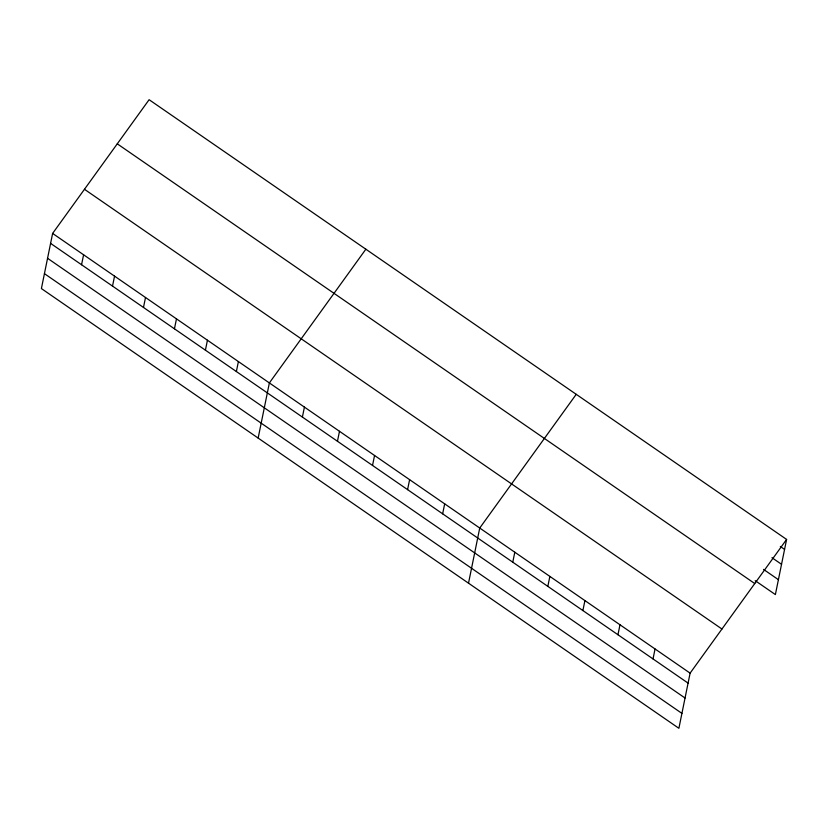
<?xml version="1.0" encoding="UTF-8"?>
<svg xmlns="http://www.w3.org/2000/svg" width="828" height="828" viewBox="0 0 828 828"><rect width="100%" height="100%" fill="white"/><g stroke="black" fill="none" stroke-linecap="round" stroke-linejoin="round"><path stroke-width="1.24" d="M52.619 233.424L41.4 288.568L678.888 728.298L690.107 673.143L786.6 539.432L149.112 99.702L52.619 233.424L690.107 673.143M81.558 264.743L83.587 254.776M112.525 286.105L114.543 276.138M143.482 307.457L145.511 297.49M174.449 328.819L176.478 318.852M205.416 350.172L207.435 340.215M236.373 371.534L238.402 361.567M258.15 438.074L269.369 382.929L365.862 249.207M302.396 417.074L304.425 407.107M337.462 441.262L339.49 431.295M372.528 465.45L374.556 455.483M407.583 489.638L409.612 479.671M442.649 513.815L444.677 503.848M468.513 583.191L479.733 528.036L576.226 394.325M512.77 562.191L514.799 552.224M547.836 586.369L549.864 576.412M582.891 610.557L584.92 600.59M617.957 634.745L619.986 624.778M653.023 658.933L655.051 648.966M786.6 539.432L775.381 594.576L755.188 580.656M780.318 546.47L784.571 549.399M771.975 557.71L781.539 564.303M763.54 569.405L778.413 579.672M117.265 143.824L754.753 583.554M84.466 189.291L721.954 629.021M50.591 243.38L688.078 683.11M47.558 258.295L685.046 698.025M44.433 273.654L681.92 713.384"/></g></svg>
